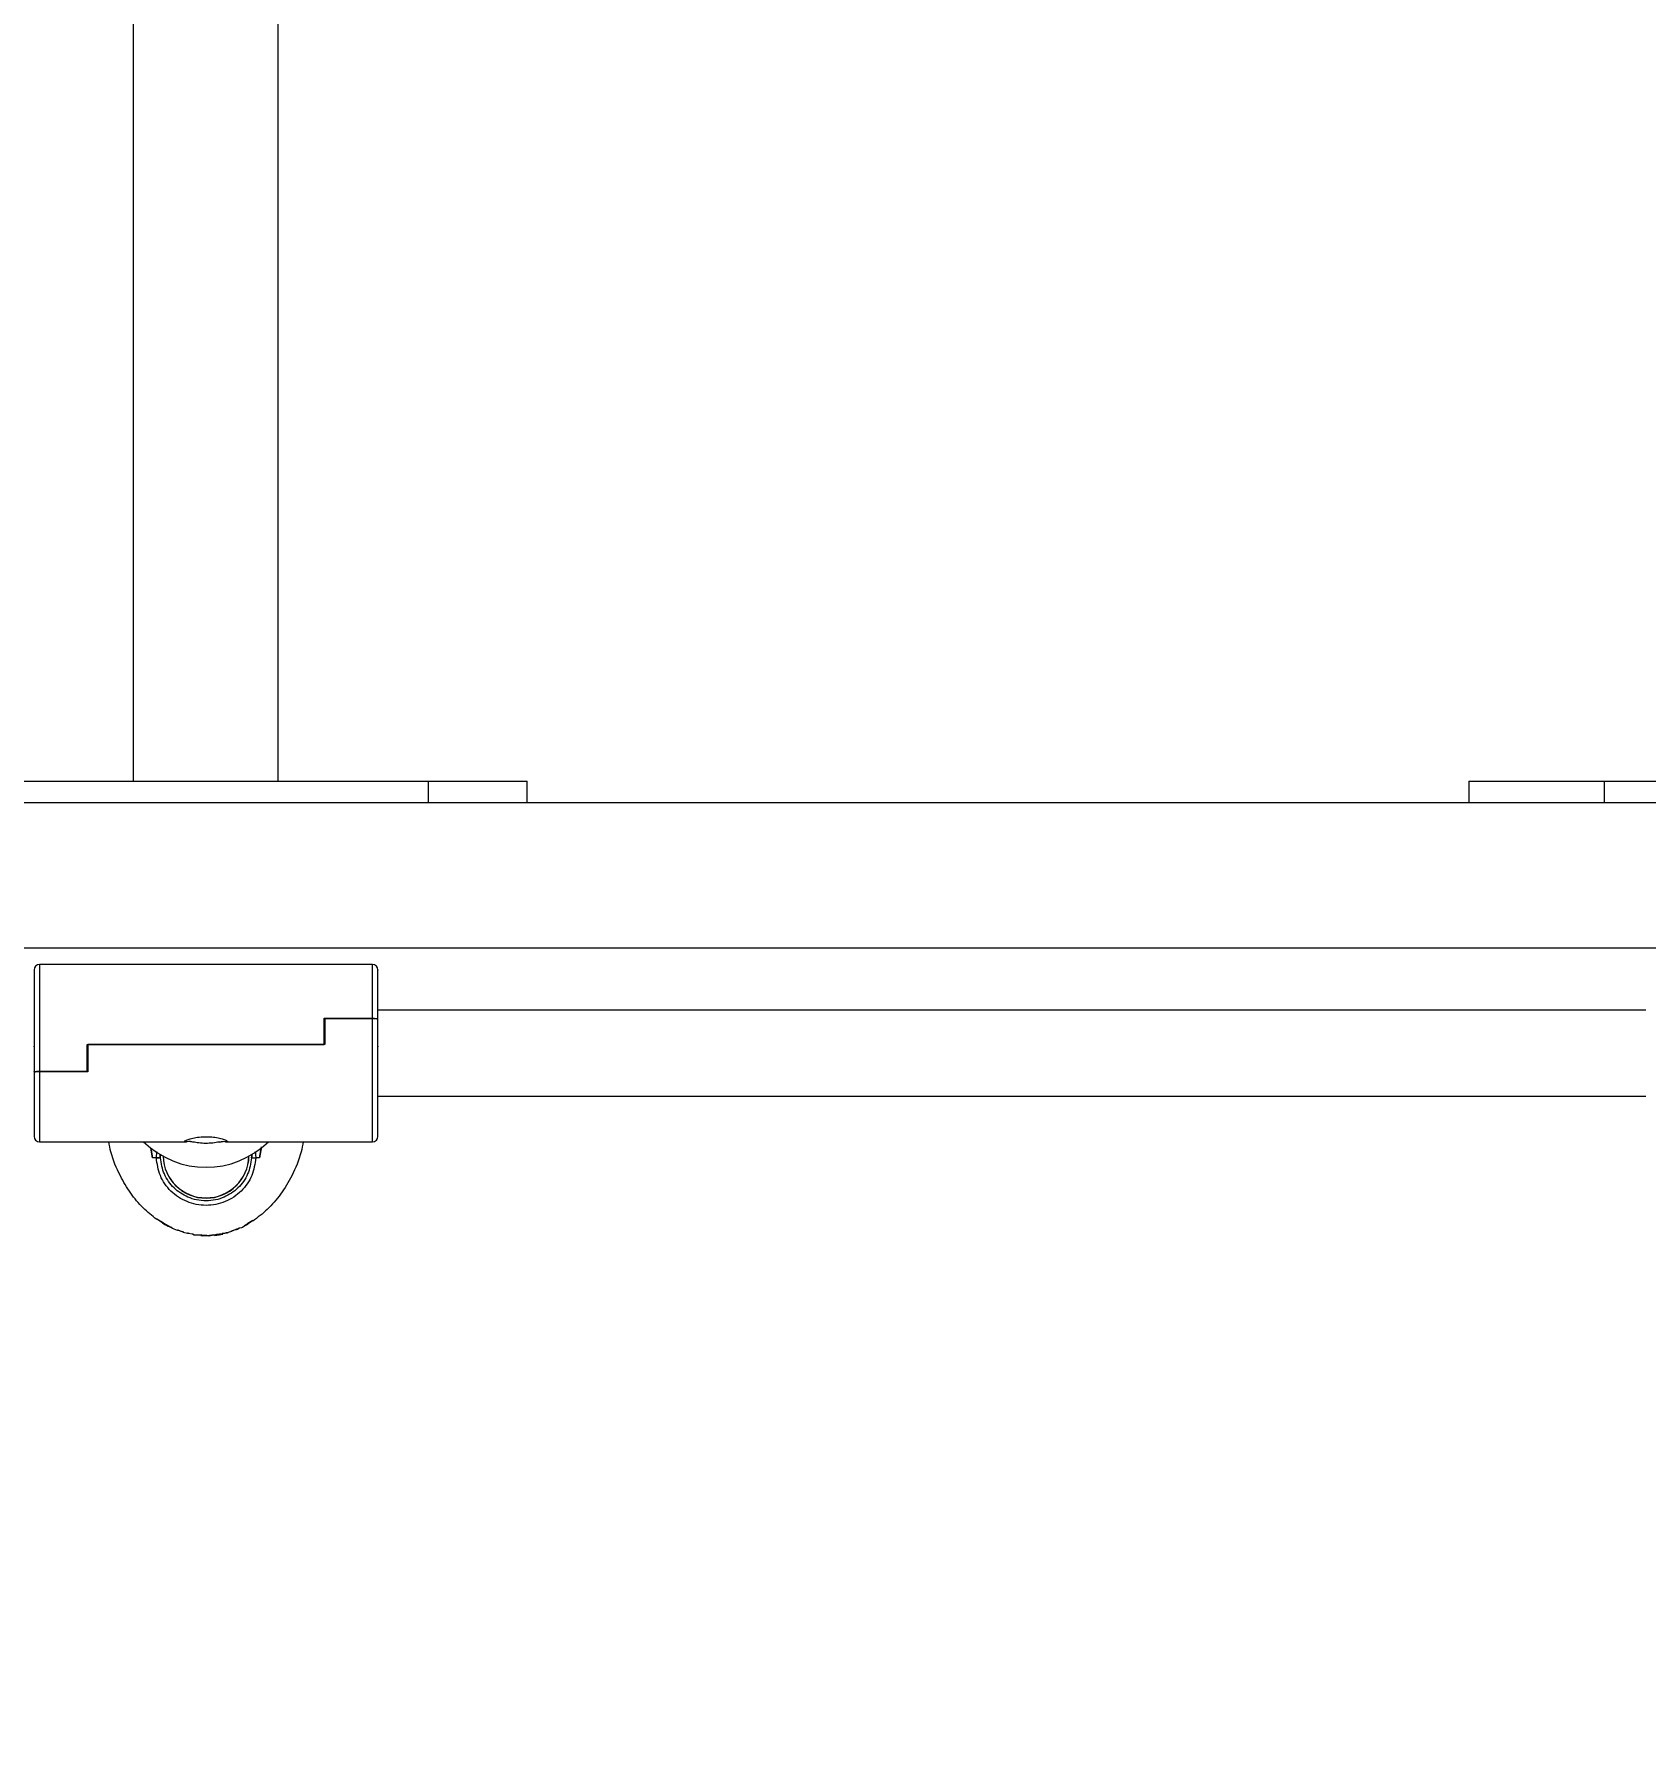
# Model space of a CAD drawing. Header units: millimetres. Extents: x -7083 to 7374, y -8368 to 7509.
# Drawn here: x -4055.7 to -3755.7, y 123.7 to 441 of the extents above; entities that cross this region are included whole.
import ezdxf

# ---------------------------------------------------------------- set-up
doc = ezdxf.new("R2010")
doc.units = ezdxf.units.MM
for name, color, linetype in [('DIKOM_ОБЪЕКТ', 7, 'Continuous'), ('DIKOM_РАЗМЕР_ЗОНА', 7, 'Continuous'), ('DIKOM_РАЗМЕР_ОБЪЕКТА', 7, 'Continuous')]:
    doc.layers.add(name, color=color, linetype=linetype)
doc.styles.add('style1', font='arial.ttf', dxfattribs={"width": 0.8})
doc.dimstyles.new('1-50', dxfattribs={"dimtxt": 300, "dimasz": 200, "dimexe": 100, "dimexo": 0, "dimgap": 100, "dimtad": 1, "dimtxsty": 'style1', "dimcen": 200, "dimclrd": 7, "dimclre": 7, "dimclrt": 7, "dimadec": 1, "dimazin": 2, "dimtfac": 1, "dimtmove": 0, "dimatfit": 2, "dimfxl": 0, "dimlwd": 25, "dimlwe": 18, "dimarcsym": 0})

# ---------------------------------------------------------------- blocks, each defined once
blk = doc.blocks.new('*D10')
at = {"layer": 'Defpoints', "color": 0, "transparency": 16777216}
for p in [(-5583.43, 647.96), (4593.55, 648.92), (4593.55, -5902.54)]:
    blk.add_point(p, dxfattribs=at)
at = {"layer": 'DIKOM_РАЗМЕР_ОБЪЕКТА', "color": 7, "lineweight": 18, "transparency": 16777216}
for p, q in [((-5583.43, 647.96), (-5583.43, -6002.54)), ((4593.55, 648.92), (4593.55, -6002.54))]:
    blk.add_line(p, q, dxfattribs=at)
at = {"layer": 'DIKOM_РАЗМЕР_ОБЪЕКТА', "color": 7, "lineweight": 25, "transparency": 16777216}
blk.add_line((-5383.43, -5902.54), (4393.55, -5902.54), dxfattribs=at)
at = {"layer": 'DIKOM_РАЗМЕР_ОБЪЕКТА', "color": 7, "transparency": 16777216}
for points in [[(-5383.43, -5869.2), (-5383.43, -5935.87), (-5583.43, -5902.54)], [(4393.55, -5869.2), (4393.55, -5935.87), (4593.55, -5902.54)]]:
    blk.add_solid(points, dxfattribs=at)
at = {"layer": 'DIKOM_РАЗМЕР_ОБЪЕКТА', "color": 7, "transparency": 16777216, "insert": (-226.13, -5649.37), "char_height": 300, "attachment_point": 5, "style": 'style1'}
blk.add_mtext('10150', dxfattribs=at)
blk = doc.blocks.new('*D13')
at = {"layer": 'Defpoints', "color": 0, "transparency": 16777216}
for p in [(6593.53, 996.24), (-7083.43, 647.96), (6593.53, -8268.31)]:
    blk.add_point(p, dxfattribs=at)
at = {"layer": 'DIKOM_РАЗМЕР_ЗОНА', "color": 7, "lineweight": 18, "transparency": 16777216}
for p, q in [((6593.53, 996.24), (6593.53, -8368.31)), ((-7083.43, 647.96), (-7083.43, -8368.31))]:
    blk.add_line(p, q, dxfattribs=at)
at = {"layer": 'DIKOM_РАЗМЕР_ЗОНА', "color": 7, "lineweight": 25, "transparency": 16777216}
blk.add_line((-6883.43, -8268.31), (6393.53, -8268.31), dxfattribs=at)
at = {"layer": 'DIKOM_РАЗМЕР_ЗОНА', "color": 7, "transparency": 16777216}
for points in [[(-6883.43, -8234.97), (-6883.43, -8301.64), (-7083.43, -8268.31)], [(6393.53, -8234.97), (6393.53, -8301.64), (6593.53, -8268.31)]]:
    blk.add_solid(points, dxfattribs=at)
at = {"layer": 'DIKOM_РАЗМЕР_ЗОНА', "color": 7, "transparency": 16777216, "insert": (322.1, -8015.03), "char_height": 300, "attachment_point": 5, "style": 'style1'}
blk.add_mtext('13650', dxfattribs=at)

msp = doc.modelspace()

# ---------------------------------------------------------------- linework, layer by layer
at = {"layer": 'DIKOM_ОБЪЕКТ', "color": 7, "linetype": 'Continuous', "lineweight": 15}
for p, q in [((-4037.29, 993.956), (-4037.29, 301.956)), ((-4010.29, 301.956), (-4010.29, 993.956)), ((-4062.089, 301.956), (-3982.338, 301.956)), ((-3982.338, 301.956), (-3982.338, 297.956)), ((-3982.338, 301.956), (-3963.914, 301.956)), ((-3963.914, 297.956), (-3963.914, 301.956)), ((-3788.652, 301.956), (-3788.652, 297.956)), ((-3788.652, 301.956), (-3763.491, 301.956)), ((-3763.491, 301.956), (-3763.491, 297.956)), ((-3763.491, 301.956), (-3686.2, 301.956)), ((-4809.346, 297.956), (-3542.795, 297.956)), ((-4855.555, 270.956), (-3494.704, 270.956)), ((-3992.712, 267.839), (-4054.712, 267.839)), ((-4054.712, 267.839), (-4054.712, 247.967)), ((-3992.712, 257.819), (-3992.712, 267.839)), ((-4001.712, 257.819), (-3992.712, 257.819)), ((-4001.712, 252.916), (-4001.712, 257.819)), ((-4001.612, 257.512), (-4001.712, 257.512)), ((-4001.612, 257.722), (-4001.612, 252.916)), ((-3992.712, 257.722), (-4001.612, 257.722)), ((-3992.712, 234.839), (-3992.712, 257.722)), ((-3755.712, 259.339), (-3991.712, 259.339)), ((-4055.712, 252.533), (-4055.712, 252.645)), ((-4045.812, 252.916), (-4001.712, 252.916)), ((-4045.812, 247.967), (-4045.812, 252.916)), ((-4045.812, 252.533), (-4045.712, 252.533)), ((-4045.812, 252.39), (-4045.712, 252.39)), ((-4045.712, 252.916), (-4045.712, 247.864)), ((-4001.612, 252.916), (-4045.712, 252.916)), ((-3991.712, 252.645), (-3991.712, 252.533)), ((-4054.712, 247.967), (-4045.812, 247.967)), ((-4045.712, 247.864), (-4054.712, 247.864)), ((-4054.712, 247.864), (-4054.712, 234.839)), ((-4045.812, 247.864), (-4045.812, 247.967)), ((-3991.712, 243.339), (-3755.712, 243.339)), ((-4054.712, 234.839), (-4027.341, 234.839)), ((-4026.147, 234.791), (-4026.611, 234.83)), ((-4020.813, 234.83), (-4021.276, 234.791)), ((-4020.076, 234.839), (-3992.712, 234.839)), ((-4033.976, 233.677), (-4033.67, 231.839)), ((-4033.67, 231.839), (-4033.976, 233.677)), ((-4032.957, 231.839), (-4033.67, 231.839)), ((-4032.957, 231.839), (-4033.67, 231.839)), ((-4032.957, 231.839), (-4032.882, 233.033)), ((-4032.228, 231.839), (-4032.228, 232.446)), ((-4032.197, 231.839), (-4032.212, 232.339)), ((-4015.212, 232.339), (-4015.226, 231.839)), ((-4015.195, 232.446), (-4015.195, 231.839)), ((-4014.542, 233.057), (-4014.466, 231.839)), ((-4013.753, 231.839), (-4014.466, 231.839)), ((-4013.753, 231.839), (-4014.466, 231.839)), ((-4013.753, 231.839), (-4013.413, 233.879)), ((-4013.413, 233.879), (-4013.753, 231.839)), ((-4032.882, 220.504), (-4031.793, 219.783)), ((-4032.873, 220.496), (-4032.779, 220.444)), ((-4032.663, 220.327), (-4032.792, 220.411)), ((-4032.779, 220.444), (-4032.672, 220.375)), ((-4032.672, 220.375), (-4032.583, 220.315)), ((-4032.583, 220.273), (-4032.663, 220.327)), ((-4032.583, 220.315), (-4031.267, 219.495)), ((-4031.801, 219.787), (-4032.583, 220.273)), ((-4031.794, 219.815), (-4031.794, 219.698)), ((-4030.745, 219.08), (-4031.794, 219.666)), ((-4031.548, 219.683), (-4031.548, 219.567)), ((-4031.548, 219.567), (-4031.373, 219.465)), ((-4031.373, 219.58), (-4031.373, 219.465)), ((-4031.267, 219.495), (-4030.572, 219.112)), ((-4030.971, 219.345), (-4030.971, 219.232)), ((-4030.971, 219.232), (-4030.879, 219.176)), ((-4030.879, 219.289), (-4030.879, 219.176)), ((-4030.776, 219.22), (-4030.752, 219.199)), ((-4030.776, 219.22), (-4030.776, 219.107)), ((-4030.745, 219.192), (-4030.552, 219.101)), ((-4030.742, 219.081), (-4030.742, 219.191)), ((-4030.618, 219.098), (-4030.742, 219.166)), ((-4030.572, 219.112), (-4030.424, 219.03)), ((-4030.424, 219.03), (-4029.92, 218.744)), ((-4017.058, 218.891), (-4016.94, 218.948)), ((-4016.94, 218.948), (-4016.949, 218.943)), ((-4016.94, 218.948), (-4016.498, 219.283)), ((-4016.187, 219.343), (-4016.55, 219.219)), ((-4016.187, 219.457), (-4016.396, 219.346)), ((-4016.248, 219.444), (-4015.223, 220.06)), ((-4016.187, 219.457), (-4015.96, 219.616)), ((-4015.91, 219.5), (-4016.187, 219.343)), ((-4015.96, 219.5), (-4015.96, 219.616)), ((-4015.023, 220.171), (-4015.91, 219.616)), ((-4015.91, 219.644), (-4015.91, 219.528)), ((-4015.224, 220.018), (-4015.71, 219.715)), ((-4015.023, 220.163), (-4015.023, 220.051)), ((-4029.92, 218.744), (-4029.731, 218.627)), ((-4029.654, 218.569), (-4029.774, 218.638)), ((-4029.731, 218.627), (-4029.651, 218.567)), ((-4029.651, 218.567), (-4029.654, 218.569)), ((-4029.654, 218.569), (-4029.654, 218.569)), ((-4029.028, 218.318), (-4029.651, 218.567)), ((-4029.028, 218.425), (-4027.94, 218.058)), ((-4028.828, 218.374), (-4028.14, 218.142)), ((-4028.139, 218.104), (-4028.828, 218.335)), ((-4027.94, 218.056), (-4027.94, 217.954)), ((-4027.15, 217.744), (-4027.94, 217.954)), ((-4027.15, 217.847), (-4026.844, 217.803)), ((-4026.952, 217.825), (-4026.262, 217.687)), ((-4026.262, 217.649), (-4026.95, 217.787)), ((-4026.26, 217.649), (-4026.262, 217.649)), ((-4026.062, 217.628), (-4026.062, 217.548)), ((-4025.932, 217.526), (-4025.053, 217.506)), ((-4025.638, 217.469), (-4025.924, 217.518)), ((-4025.409, 217.441), (-4025.409, 217.542)), ((-4024.722, 217.499), (-4023.678, 217.464)), ((-4024.694, 217.482), (-4024.694, 217.382)), ((-4024.683, 217.379), (-4024.659, 217.376)), ((-4024.659, 217.376), (-4024.404, 217.355)), ((-4024.463, 217.49), (-4024.625, 217.486)), ((-4024.625, 217.386), (-4024.625, 217.486)), ((-4023.712, 217.339), (-4024.404, 217.355)), ((-4023.177, 217.349), (-4023.712, 217.339)), ((-4023.617, 217.446), (-4023.617, 217.46)), ((-4023.111, 217.374), (-4023.111, 217.361)), ((-4022.114, 217.527), (-4022.114, 217.424)), ((-4022.102, 217.53), (-4022.084, 217.539)), ((-4022.084, 217.539), (-4022.084, 217.438)), ((-4022.084, 217.433), (-4022.084, 217.438)), ((-4020.656, 217.664), (-4020.667, 217.659)), ((-4020.656, 217.767), (-4020.65, 217.764)), ((-4020.656, 217.767), (-4020.656, 217.664)), ((-4020.641, 217.661), (-4020.641, 217.764)), ((-4019.577, 217.926), (-4019.672, 217.913)), ((-4019.646, 217.932), (-4019.577, 217.926)), ((-4018.98, 218.111), (-4019.577, 217.926)), ((-4018.98, 218.216), (-4018.093, 218.543)), ((-4018.78, 218.27), (-4018.782, 218.269)), ((-4018.78, 218.308), (-4017.749, 218.708)), ((-4018.293, 218.448), (-4018.78, 218.27)), ((-4018.093, 218.462), (-4018.093, 218.57)), ((-4017.817, 218.548), (-4018.093, 218.435)), ((-4017.817, 218.657), (-4018.043, 218.591)), ((-4018.043, 218.591), (-4018.043, 218.483)), ((-4017.817, 218.657), (-4017.532, 218.786)), ((-4017.454, 218.778), (-4017.817, 218.548)), ((-4017.499, 218.792), (-4017.058, 218.891)), ((-4017.058, 218.891), (-4017.049, 218.895))]:
    msp.add_line(p, q, dxfattribs=at)
at = {"layer": 'DIKOM_ОБЪЕКТ', "color": 7, "linetype": 'Continuous', "lineweight": 15, "flags": 128}
msp.add_lwpolyline([(-4031.991, 232.307), (-4032.034, 232.332), (-4032.211, 232.436)], dxfattribs=at)
at = {"layer": 'DIKOM_ОБЪЕКТ', "color": 7, "linetype": 'Continuous', "lineweight": 15}
for centre, radius, start, end in [((-4054.712, 266.839), 1, 90, 180), ((-3992.712, 266.839), 1, 0, 90), ((-4054.712, 235.839), 1, 180, 270), ((-4023.712, 246.638), 16.55, 225.4737, 314.5263), ((-3992.712, 235.839), 1, 270, 0), ((-4023.712, 232.339), 8, 181.36953, 358.63047), ((-4023.717, 232.391), 7.995, 181.74358, 270.03651), ((-4023.707, 232.391), 7.995, 269.96349, 358.25635), ((-4023.712, 232.339), 8.5, 356.62771, 0.65479)]:
    msp.add_arc(centre, radius, start, end, dxfattribs=at)
for points, knots in [([(-4055.712, 266.774), (-4055.712, 266.788), (-4055.712, 266.83), (-4055.712, 266.296), (-4055.712, 265.155), (-4055.712, 263.38), (-4055.712, 261.107), (-4055.712, 258.478), (-4055.712, 255.685), (-4055.712, 253.756), (-4055.712, 252.82)], [0, 0, 0, 0, 0.0591857, 0.1906948, 0.3276712, 0.4675544, 0.6074377, 0.7444141, 0.8759231, 1, 1, 1, 1]), ([(-3991.712, 257.718), (-3991.712, 258.405), (-3991.712, 259.803), (-3991.712, 261.697), (-3991.712, 263.395), (-3991.712, 264.804), (-3991.712, 265.878), (-3991.712, 266.55), (-3991.712, 266.851), (-3991.712, 266.81), (-3991.712, 266.8)], [0, 0, 0, 0, 0.1296971, 0.2641905, 0.4020827, 0.5417394, 0.6813961, 0.8192883, 0.9537816, 1, 1, 1, 1]), ([(-3992.712, 257.819), (-3992.603, 257.818), (-3992.386, 257.816), (-3992.096, 257.8), (-3991.87, 257.776), (-3991.734, 257.747), (-3991.719, 257.727), (-3991.712, 257.718)], [0, 0, 0, 0, 0.2016569, 0.4031747, 0.6086192, 0.8233102, 1, 1, 1, 1]), ([(-3991.712, 257.622), (-3991.723, 257.634), (-3991.747, 257.657), (-3991.934, 257.688), (-3992.205, 257.711), (-3992.483, 257.721), (-3992.654, 257.722), (-3992.712, 257.722)], [0, 0, 0, 0, 0.2289509, 0.4581302, 0.6806128, 0.892388, 1, 1, 1, 1]), ([(-3991.712, 235.904), (-3991.712, 235.893), (-3991.712, 235.86), (-3991.712, 236.382), (-3991.712, 237.462), (-3991.712, 239.166), (-3991.712, 241.406), (-3991.712, 244.066), (-3991.712, 246.968), (-3991.712, 249.926), (-3991.712, 251.874), (-3991.712, 252.82)], [0, 0, 0, 0, 0.0574369, 0.1672606, 0.2836627, 0.4049041, 0.5287184, 0.6525328, 0.7737742, 0.8901763, 1, 1, 1, 1]), ([(-4055.712, 247.867), (-4055.7, 247.878), (-4055.676, 247.902), (-4055.489, 247.933), (-4055.218, 247.955), (-4054.94, 247.966), (-4054.769, 247.967), (-4054.712, 247.967)], [0, 0, 0, 0, 0.2289509, 0.4581302, 0.6806128, 0.892388, 1, 1, 1, 1]), ([(-4054.712, 247.864), (-4054.82, 247.863), (-4055.037, 247.861), (-4055.327, 247.845), (-4055.553, 247.821), (-4055.689, 247.793), (-4055.705, 247.773), (-4055.712, 247.764)], [0, 0, 0, 0, 0.2016569, 0.4031747, 0.6086192, 0.8233102, 1, 1, 1, 1]), ([(-4055.712, 247.764), (-4055.712, 247.024), (-4055.712, 245.517), (-4055.712, 243.379), (-4055.712, 241.377), (-4055.712, 239.604), (-4055.712, 238.13), (-4055.712, 237.001), (-4055.712, 236.258), (-4055.712, 235.872), (-4055.712, 235.877), (-4055.712, 235.878)], [0, 0, 0, 0, 0.1111413, 0.2263925, 0.3445564, 0.4642323, 0.5839082, 0.7020721, 0.8173234, 0.9284646, 1, 1, 1, 1]), ([(-4032.882, 220.381), (-4033.754, 221.074), (-4035.56, 222.509), (-4037.832, 225.284), (-4039.888, 228.764), (-4041.275, 232.01), (-4041.702, 234.207), (-4041.825, 234.839)], [0, 0, 0, 0, 0.191819, 0.3972657, 0.6140913, 0.8890113, 1, 1, 1, 1]), ([(-4026.885, 234.862), (-4027.121, 234.849), (-4027.584, 234.823), (-4027.779, 234.899), (-4027.564, 235.078), (-4026.921, 235.334), (-4025.921, 235.594), (-4024.663, 235.774), (-4023.305, 235.806), (-4022.01, 235.683), (-4020.9, 235.452), (-4020.084, 235.182), (-4019.753, 235.002), (-4019.683, 234.883), (-4019.843, 234.823), (-4020.308, 234.849), (-4020.538, 234.862)], [0, 0, 0, 0, 0.0750202, 0.1469893, 0.2213014, 0.2955639, 0.3711252, 0.4477141, 0.5228415, 0.5962795, 0.6704373, 0.7465731, 0.8229213, 0.8530111, 0.9273232, 1, 1, 1, 1]), ([(-4026.147, 234.791), (-4026.279, 234.817), (-4026.446, 234.849), (-4026.627, 234.862), (-4026.747, 234.868), (-4026.83, 234.864), (-4026.885, 234.862)], [0, 0, 0, 0, 0.4919154, 0.6183153, 0.7447151, 1, 1, 1, 1]), ([(-4021.276, 234.791), (-4021.655, 234.719), (-4022.413, 234.575), (-4023.761, 234.508), (-4025.072, 234.585), (-4025.795, 234.724), (-4026.147, 234.791)], [0, 0, 0, 0, 0.2551925, 0.5105809, 0.7615558, 1, 1, 1, 1]), ([(-4021.276, 234.791), (-4021.144, 234.817), (-4020.977, 234.849), (-4020.796, 234.862), (-4020.676, 234.868), (-4020.594, 234.864), (-4020.538, 234.862)], [0, 0, 0, 0, 0.4919154, 0.6183153, 0.7447151, 1, 1, 1, 1]), ([(-4005.599, 234.839), (-4005.722, 234.207), (-4006.149, 232.01), (-4007.564, 228.694), (-4009.707, 225.103), (-4012.144, 222.206), (-4014.087, 220.751), (-4015.023, 220.051)], [0, 0, 0, 0, 0.1073963, 0.3734181, 0.595665, 0.8053332, 1, 1, 1, 1]), ([(-4032.197, 231.839), (-4032.203, 231.839), (-4032.216, 231.839), (-4032.314, 231.839), (-4032.457, 231.839), (-4032.626, 231.839), (-4032.794, 231.839), (-4032.902, 231.839), (-4032.952, 231.839), (-4032.957, 231.839)], [0, 0, 0, 0, 0.1776689, 0.355464, 0.5284254, 0.6893059, 0.8388085, 0.9829849, 1, 1, 1, 1]), ([(-4014.466, 231.839), (-4014.621, 230.719), (-4014.855, 229.038), (-4016.004, 227.002), (-4017.132, 225.637), (-4018.531, 224.5), (-4020.136, 223.646), (-4021.885, 223.118), (-4023.706, 222.939), (-4025.525, 223.115), (-4027.272, 223.64), (-4028.877, 224.489), (-4030.277, 225.623), (-4031.411, 226.99), (-4032.567, 229.028), (-4032.801, 230.717), (-4032.957, 231.839)], [0, 0, 0, 0, 0.1236911, 0.1857387, 0.2483043, 0.3106848, 0.3737376, 0.4369305, 0.4997195, 0.5628222, 0.625717, 0.6884277, 0.7512106, 0.8135181, 0.8760387, 1, 1, 1, 1]), ([(-4032.957, 231.839), (-4032.91, 231.839), (-4032.814, 231.839), (-4032.652, 231.839), (-4032.497, 231.839), (-4032.361, 231.839), (-4032.275, 231.839), (-4032.212, 231.839), (-4032.203, 231.839), (-4032.197, 231.839)], [0, 0, 0, 0, 0.1453522, 0.2908062, 0.4346798, 0.5822003, 0.7386241, 0.8216304, 1, 1, 1, 1]), ([(-4015.226, 231.839), (-4015.393, 230.821), (-4015.725, 228.788), (-4017.611, 226.15), (-4019.867, 224.627), (-4021.962, 223.961), (-4023.706, 223.777), (-4025.45, 223.959), (-4027.546, 224.622), (-4029.807, 226.144), (-4031.697, 228.783), (-4032.03, 230.819), (-4032.197, 231.839)], [0, 0, 0, 0, 0.1250393, 0.2495547, 0.3680978, 0.4323009, 0.4997762, 0.5672686, 0.6314895, 0.7500696, 0.8748252, 1, 1, 1, 1]), ([(-4015.226, 231.839), (-4015.22, 231.839), (-4015.207, 231.839), (-4015.109, 231.839), (-4014.966, 231.839), (-4014.797, 231.839), (-4014.629, 231.839), (-4014.521, 231.839), (-4014.471, 231.839), (-4014.466, 231.839)], [0, 0, 0, 0, 0.1776729, 0.3554709, 0.5284613, 0.689387, 0.8389277, 0.9831231, 1, 1, 1, 1]), ([(-4015.226, 231.839), (-4015.22, 231.839), (-4015.207, 231.839), (-4015.109, 231.839), (-4014.966, 231.839), (-4014.797, 231.839), (-4014.629, 231.839), (-4014.521, 231.839), (-4014.471, 231.839), (-4014.466, 231.839)], [0, 0, 0, 0, 0.1776749, 0.3554759, 0.5284469, 0.6893406, 0.8388591, 0.9830499, 1, 1, 1, 1]), ([(-4032.882, 220.496), (-4032.882, 220.497), (-4032.882, 220.499), (-4032.876, 220.497), (-4032.873, 220.496)], [0, 0, 0, 0, 0.5382985, 1, 1, 1, 1]), ([(-4032.792, 220.411), (-4032.81, 220.422), (-4032.842, 220.442), (-4032.863, 220.452), (-4032.872, 220.457)], [0, 0, 0, 0, 0.5554613, 1, 1, 1, 1]), ([(-4031.794, 219.698), (-4031.794, 219.692), (-4031.794, 219.679), (-4031.794, 219.668), (-4031.794, 219.667), (-4031.794, 219.666)], [0, 0, 0, 0, 0.3227205, 0.6612684, 1, 1, 1, 1]), ([(-4031.794, 219.698), (-4031.788, 219.696), (-4031.776, 219.692), (-4031.733, 219.671), (-4031.676, 219.64), (-4031.611, 219.603), (-4031.567, 219.578), (-4031.548, 219.567)], [0, 0, 0, 0, 0.1935646, 0.3866518, 0.5918808, 0.8253496, 1, 1, 1, 1]), ([(-4031.373, 219.465), (-4031.272, 219.407), (-4031.13, 219.325), (-4031.007, 219.253), (-4030.971, 219.232)], [0, 0, 0, 0, 0.7093422, 1, 1, 1, 1]), ([(-4030.879, 219.176), (-4030.843, 219.153), (-4030.798, 219.124), (-4030.779, 219.11), (-4030.776, 219.107)], [0, 0, 0, 0, 0.7861616, 1, 1, 1, 1]), ([(-4030.776, 219.107), (-4030.763, 219.097), (-4030.743, 219.081), (-4030.745, 219.081), (-4030.746, 219.081)], [0, 0, 0, 0, 0.6498632, 1, 1, 1, 1]), ([(-4029.774, 218.638), (-4029.869, 218.689), (-4030.06, 218.793), (-4030.388, 218.972), (-4030.58, 219.077), (-4030.618, 219.098)], [0, 0, 0, 0, 0.4454409, 0.8892807, 1, 1, 1, 1]), ([(-4016.498, 219.283), (-4016.483, 219.294), (-4016.454, 219.318), (-4016.376, 219.369), (-4016.304, 219.412), (-4016.259, 219.438), (-4016.248, 219.444)], [0, 0, 0, 0, 0.2897913, 0.578469, 0.8983, 1, 1, 1, 1]), ([(-4016.187, 219.343), (-4016.155, 219.361), (-4016.102, 219.393), (-4016.026, 219.446), (-4015.982, 219.482), (-4015.96, 219.5)], [0, 0, 0, 0, 0.4116374, 0.7057622, 1, 1, 1, 1]), ([(-4015.91, 219.644), (-4015.911, 219.644), (-4015.912, 219.644), (-4015.917, 219.641), (-4015.924, 219.637), (-4015.933, 219.632), (-4015.942, 219.627), (-4015.952, 219.621), (-4015.957, 219.617), (-4015.959, 219.616), (-4015.96, 219.616)], [0, 0, 0, 0, 0.1133856, 0.2264612, 0.3474268, 0.4851455, 0.6400735, 0.804976, 0.9644508, 1, 1, 1, 1]), ([(-4015.91, 219.528), (-4015.911, 219.528), (-4015.912, 219.528), (-4015.917, 219.525), (-4015.924, 219.521), (-4015.933, 219.517), (-4015.942, 219.511), (-4015.952, 219.505), (-4015.957, 219.502), (-4015.959, 219.5), (-4015.96, 219.5)], [0, 0, 0, 0, 0.1136576, 0.2270085, 0.3481759, 0.4859087, 0.6406162, 0.8051115, 0.964221, 1, 1, 1, 1]), ([(-4015.71, 219.715), (-4015.741, 219.695), (-4015.8, 219.659), (-4015.864, 219.614), (-4015.901, 219.586), (-4015.907, 219.577), (-4015.91, 219.574)], [0, 0, 0, 0, 0.3210431, 0.6092588, 0.8267717, 1, 1, 1, 1]), ([(-4015.91, 219.5), (-4015.91, 219.501), (-4015.91, 219.503), (-4015.91, 219.514), (-4015.91, 219.523), (-4015.91, 219.528)], [0, 0, 0, 0, 0.4342359, 0.7170699, 1, 1, 1, 1]), ([(-4015.023, 220.127), (-4015.025, 220.128), (-4015.028, 220.13), (-4015.053, 220.119), (-4015.091, 220.099), (-4015.143, 220.069), (-4015.19, 220.04), (-4015.217, 220.022), (-4015.224, 220.018)], [0, 0, 0, 0, 0.1692361, 0.3383376, 0.5116822, 0.7068559, 0.9340643, 1, 1, 1, 1]), ([(-4015.223, 220.06), (-4015.193, 220.079), (-4015.141, 220.111), (-4015.077, 220.146), (-4015.038, 220.164), (-4015.025, 220.166), (-4015.023, 220.164), (-4015.023, 220.163)], [0, 0, 0, 0, 0.3222626, 0.5474094, 0.7738422, 0.9687966, 1, 1, 1, 1]), ([(-4029.028, 218.422), (-4029.025, 218.424), (-4029.019, 218.427), (-4028.984, 218.421), (-4028.934, 218.408), (-4028.879, 218.391), (-4028.843, 218.379), (-4028.828, 218.374)], [0, 0, 0, 0, 0.2107789, 0.4215645, 0.6332871, 0.8541508, 1, 1, 1, 1]), ([(-4028.828, 218.335), (-4028.831, 218.336), (-4028.855, 218.345), (-4028.902, 218.361), (-4028.962, 218.38), (-4029.005, 218.39), (-4029.027, 218.392), (-4029.028, 218.389), (-4029.028, 218.388)], [0, 0, 0, 0, 0.0208962, 0.2400483, 0.4595943, 0.6685103, 0.864344, 1, 1, 1, 1]), ([(-4028.14, 218.142), (-4028.116, 218.134), (-4028.067, 218.118), (-4028.004, 218.093), (-4027.959, 218.072), (-4027.943, 218.061), (-4027.941, 218.057), (-4027.94, 218.056)], [0, 0, 0, 0, 0.2409392, 0.481857, 0.7220743, 0.9538565, 1, 1, 1, 1]), ([(-4027.94, 218.023), (-4027.943, 218.026), (-4027.947, 218.031), (-4027.98, 218.047), (-4028.029, 218.067), (-4028.085, 218.087), (-4028.123, 218.099), (-4028.139, 218.104)], [0, 0, 0, 0, 0.2064104, 0.4125459, 0.6257716, 0.8486891, 1, 1, 1, 1]), ([(-4027.15, 217.846), (-4027.148, 217.848), (-4027.144, 217.852), (-4027.112, 217.852), (-4027.064, 217.846), (-4027.008, 217.837), (-4026.969, 217.828), (-4026.952, 217.825)], [0, 0, 0, 0, 0.2079243, 0.4159275, 0.6225756, 0.8312295, 1, 1, 1, 1]), ([(-4026.95, 217.787), (-4026.953, 217.787), (-4026.977, 217.793), (-4027.023, 217.802), (-4027.081, 217.812), (-4027.125, 217.817), (-4027.148, 217.817), (-4027.15, 217.814), (-4027.15, 217.812)], [0, 0, 0, 0, 0.0247111, 0.2325282, 0.4405212, 0.6441033, 0.8428046, 1, 1, 1, 1]), ([(-4026.262, 217.687), (-4026.239, 217.682), (-4026.191, 217.673), (-4026.13, 217.658), (-4026.085, 217.643), (-4026.065, 217.633), (-4026.063, 217.629), (-4026.062, 217.628)], [0, 0, 0, 0, 0.2288959, 0.4577174, 0.6880119, 0.9170963, 1, 1, 1, 1]), ([(-4026.062, 217.595), (-4026.064, 217.598), (-4026.068, 217.603), (-4026.101, 217.614), (-4026.151, 217.627), (-4026.207, 217.639), (-4026.244, 217.646), (-4026.26, 217.649)], [0, 0, 0, 0, 0.211221, 0.4223216, 0.6363903, 0.8534789, 1, 1, 1, 1]), ([(-4026.062, 217.548), (-4026.062, 217.548), (-4026.061, 217.547), (-4026.05, 217.544), (-4026.033, 217.54), (-4026.012, 217.537), (-4025.989, 217.533), (-4025.965, 217.529), (-4025.945, 217.527), (-4025.936, 217.526), (-4025.932, 217.526)], [0, 0, 0, 0, 0.1309723, 0.2618989, 0.3940022, 0.5277559, 0.6397848, 0.7729738, 0.906212, 1, 1, 1, 1]), ([(-4025.409, 217.441), (-4025.418, 217.442), (-4025.436, 217.443), (-4025.478, 217.448), (-4025.526, 217.453), (-4025.575, 217.46), (-4025.613, 217.465), (-4025.632, 217.468), (-4025.638, 217.469)], [0, 0, 0, 0, 0.1799818, 0.3599257, 0.5408445, 0.7231192, 0.906192, 1, 1, 1, 1]), ([(-4024.851, 217.453), (-4024.944, 217.444), (-4025.13, 217.428), (-4025.315, 217.437), (-4025.409, 217.441)], [0, 0, 0, 0, 0.4995653, 1, 1, 1, 1]), ([(-4025.053, 217.506), (-4025.013, 217.507), (-4024.933, 217.508), (-4024.811, 217.504), (-4024.74, 217.5), (-4024.722, 217.499)], [0, 0, 0, 0, 0.4276069, 0.8552031, 1, 1, 1, 1]), ([(-4024.694, 217.456), (-4024.722, 217.456), (-4024.787, 217.457), (-4024.828, 217.454), (-4024.851, 217.453)], [0, 0, 0, 0, 0.4413888, 1, 1, 1, 1]), ([(-4024.625, 217.486), (-4024.642, 217.486), (-4024.677, 217.486), (-4024.697, 217.484), (-4024.692, 217.483), (-4024.692, 217.482)], [0, 0, 0, 0, 0.4641293, 0.928248, 1, 1, 1, 1]), ([(-4024.625, 217.386), (-4024.642, 217.386), (-4024.677, 217.385), (-4024.697, 217.384), (-4024.692, 217.382), (-4024.692, 217.382)], [0, 0, 0, 0, 0.4641417, 0.928273, 1, 1, 1, 1]), ([(-4023.617, 217.446), (-4023.784, 217.427), (-4024.12, 217.389), (-4024.456, 217.387), (-4024.625, 217.386)], [0, 0, 0, 0, 0.499395, 1, 1, 1, 1]), ([(-4023.678, 217.464), (-4023.668, 217.464), (-4023.649, 217.463), (-4023.624, 217.462), (-4023.605, 217.459), (-4023.595, 217.455), (-4023.594, 217.452), (-4023.602, 217.448), (-4023.612, 217.447), (-4023.617, 217.446)], [0, 0, 0, 0, 0.1470181, 0.2940175, 0.4415465, 0.5901628, 0.7397815, 0.8898778, 1, 1, 1, 1]), ([(-4023.177, 217.349), (-4023.179, 217.349), (-4023.188, 217.35), (-4023.143, 217.364), (-4023.108, 217.375)], [0, 0, 0, 0, 0.2474932, 1, 1, 1, 1]), ([(-4023.111, 217.361), (-4023.127, 217.357), (-4023.16, 217.351), (-4023.171, 217.349), (-4023.177, 217.349)], [0, 0, 0, 0, 0.4982627, 1, 1, 1, 1]), ([(-4022.25, 217.49), (-4022.388, 217.471), (-4022.665, 217.432), (-4022.973, 217.386), (-4023.065, 217.369), (-4023.111, 217.361)], [0, 0, 0, 0, 0.3370217, 0.6741182, 1, 1, 1, 1]), ([(-4023.108, 217.375), (-4023.05, 217.388), (-4022.933, 217.414), (-4022.584, 217.473), (-4022.29, 217.518), (-4022.146, 217.54)], [0, 0, 0, 0, 0.3390936, 0.6780891, 1, 1, 1, 1]), ([(-4022.146, 217.54), (-4021.83, 217.587), (-4021.343, 217.66), (-4020.862, 217.744), (-4020.692, 217.773)], [0, 0, 0, 0, 0.6487792, 1, 1, 1, 1]), ([(-4022.127, 217.424), (-4021.843, 217.459), (-4021.334, 217.522), (-4020.832, 217.623), (-4020.611, 217.668)], [0, 0, 0, 0, 0.5591889, 1, 1, 1, 1]), ([(-4022.084, 217.438), (-4022.061, 217.444), (-4022.027, 217.454), (-4021.942, 217.472), (-4021.913, 217.478)], [0, 0, 0, 0, 0.6670925, 1, 1, 1, 1]), ([(-4021.913, 217.478), (-4021.856, 217.489), (-4021.775, 217.504), (-4021.673, 217.522), (-4021.642, 217.527)], [0, 0, 0, 0, 0.6989457, 1, 1, 1, 1]), ([(-4021.642, 217.527), (-4021.562, 217.54), (-4021.424, 217.563), (-4021.283, 217.585), (-4021.224, 217.594)], [0, 0, 0, 0, 0.5816608, 1, 1, 1, 1]), ([(-4021.224, 217.594), (-4021.131, 217.608), (-4020.991, 217.629), (-4020.881, 217.644), (-4020.843, 217.649)], [0, 0, 0, 0, 0.6625223, 1, 1, 1, 1]), ([(-4020.843, 217.649), (-4020.789, 217.655), (-4020.689, 217.666), (-4020.666, 217.665), (-4020.656, 217.664)], [0, 0, 0, 0, 0.5490379, 1, 1, 1, 1]), ([(-4020.692, 217.773), (-4020.532, 217.8), (-4020.212, 217.854), (-4019.838, 217.911), (-4019.709, 217.925), (-4019.646, 217.932)], [0, 0, 0, 0, 0.3379949, 0.6761508, 1, 1, 1, 1]), ([(-4019.672, 217.913), (-4019.755, 217.899), (-4019.921, 217.87), (-4020.302, 217.804), (-4020.577, 217.757), (-4020.684, 217.738)], [0, 0, 0, 0, 0.3789813, 0.7578033, 1, 1, 1, 1]), ([(-4018.98, 218.214), (-4018.979, 218.217), (-4018.977, 218.223), (-4018.949, 218.24), (-4018.904, 218.261), (-4018.846, 218.285), (-4018.802, 218.3), (-4018.78, 218.308)], [0, 0, 0, 0, 0.1910224, 0.3817312, 0.5805731, 0.7910057, 1, 1, 1, 1]), ([(-4018.782, 218.269), (-4018.806, 218.26), (-4018.853, 218.244), (-4018.915, 218.218), (-4018.959, 218.197), (-4018.978, 218.185), (-4018.98, 218.182), (-4018.98, 218.18)], [0, 0, 0, 0, 0.2303189, 0.4606571, 0.689041, 0.9070038, 1, 1, 1, 1]), ([(-4018.094, 218.506), (-4018.095, 218.507), (-4018.096, 218.51), (-4018.121, 218.506), (-4018.16, 218.495), (-4018.213, 218.478), (-4018.256, 218.462), (-4018.283, 218.452), (-4018.289, 218.45), (-4018.293, 218.448)], [0, 0, 0, 0, 0.1539215, 0.3419746, 0.5301438, 0.7262063, 0.9354935, 0.9630434, 1, 1, 1, 1]), ([(-4018.093, 218.57), (-4018.092, 218.571), (-4018.091, 218.572), (-4018.085, 218.574), (-4018.078, 218.578), (-4018.069, 218.581), (-4018.059, 218.585), (-4018.051, 218.588), (-4018.046, 218.59), (-4018.044, 218.59), (-4018.043, 218.591)], [0, 0, 0, 0, 0.1256389, 0.2510178, 0.3831584, 0.5244336, 0.6710367, 0.8159409, 0.952346, 1, 1, 1, 1]), ([(-4018.043, 218.483), (-4018.045, 218.482), (-4018.048, 218.481), (-4018.054, 218.479), (-4018.063, 218.476), (-4018.072, 218.472), (-4018.081, 218.468), (-4018.088, 218.465), (-4018.092, 218.463), (-4018.093, 218.462), (-4018.093, 218.462)], [0, 0, 0, 0, 0.1244338, 0.2486249, 0.3791282, 0.5188787, 0.6648028, 0.8103627, 0.9484857, 1, 1, 1, 1]), ([(-4018.093, 218.435), (-4018.093, 218.436), (-4018.093, 218.437), (-4018.093, 218.446), (-4018.093, 218.457), (-4018.093, 218.462)], [0, 0, 0, 0, 0.3455834, 0.672724, 1, 1, 1, 1]), ([(-4017.817, 218.548), (-4017.842, 218.538), (-4017.892, 218.518), (-4017.967, 218.497), (-4018.018, 218.487), (-4018.043, 218.483)], [0, 0, 0, 0, 0.3316217, 0.6657325, 1, 1, 1, 1]), ([(-4017.749, 218.708), (-4017.718, 218.721), (-4017.657, 218.746), (-4017.576, 218.775), (-4017.522, 218.79), (-4017.506, 218.792), (-4017.499, 218.792)], [0, 0, 0, 0, 0.2849458, 0.5706191, 0.8366659, 1, 1, 1, 1])]:
    msp.add_open_spline(points, degree=3, knots=knots, dxfattribs=at)
for points in [[(-3991.712, 252.82), (-3991.712, 253.646), (-3991.712, 255.297), (-3991.712, 256.847), (-3991.712, 257.622)], [(-4055.712, 252.82), (-4055.712, 251.988), (-4055.712, 250.324), (-4055.712, 248.686), (-4055.712, 247.867)]]:
    msp.add_open_spline(points, degree=3, dxfattribs=at)

# ---------------------------------------------------------------- dimensions: what is measured, and where the dimension line sits
at = {"layer": 'DIKOM_РАЗМЕР_ЗОНА'}
dim = msp.add_linear_dim(base=(6593.528, -8268.308), p1=(-7083.425, 647.956), p2=(6593.528, 996.237), text='13650', dimstyle='1-50', dxfattribs=at)
dim.commit()
dim.dimension.update_dxf_attribs({"geometry": '*D13', "text_midpoint": (322.101, -8268.308), "dimtype": 160})
at = {"layer": 'DIKOM_РАЗМЕР_ОБЪЕКТА'}
dim = msp.add_linear_dim(base=(4593.55, -5902.538), p1=(-5583.425, 647.956), p2=(4593.55, 648.921), text='10150', dimstyle='1-50', dxfattribs=at)
dim.commit()
dim.dimension.update_dxf_attribs({"geometry": '*D10', "text_midpoint": (-226.127, -5902.538), "dimtype": 160})

doc.saveas('drawing.dxf')
